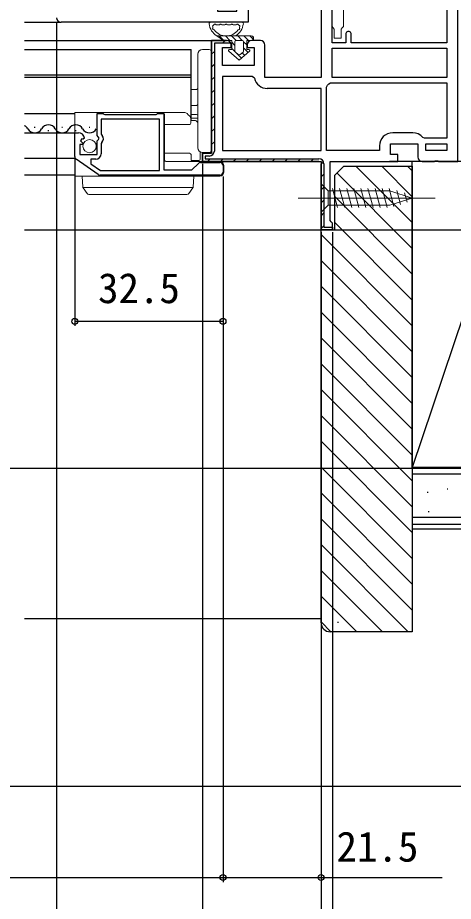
# Model space of a CAD drawing. Units: millimetres, scale not verified. Extents: x -525 to 525, y -783 to 778.
# Drawn here: x 78.5 to 174, y -549.7 to -356.2 of the extents above; entities that cross this region are included whole.
import ezdxf
from ezdxf.enums import TextEntityAlignment as Align

# ---------------------------------------------------------------- set-up
doc = ezdxf.new("R2010")
doc.units = ezdxf.units.MM
doc.header["$LTSCALE"] = 4
for name, color, linetype in [('0-3_YKK_11', 7, 'Continuous'), ('0-4_YKK_12', 2, 'Continuous'), ('0-7_YKK_D', 6, 'Continuous'), ('0-9_YSS_K', 3, 'Continuous'), ('0-A_YSS_KE', 3, 'Continuous')]:
    doc.layers.add(name, color=color, linetype=linetype)
doc.layers.add('0-5_YKK_13', color=4, linetype='Continuous', lineweight=18)
doc.styles.add('ＭＳ ゴシック', font='')
doc.styles.get('ＭＳ ゴシック').set_extended_font_data('MS Gothic')

msp = doc.modelspace()

# ---------------------------------------------------------------- linework, layer by layer
at = {"layer": '0-3_YKK_11'}
for p, q in [((123.375, -361.8), (123.975, -361.2)), ((131.697, -361.2), (129.797, -361.2)), ((120.997, -364.178), (121.597, -363.578)), ((120.997, -367.007), (121.597, -366.407)), ((120.997, -369.835), (121.597, -369.235)), ((146.708, -370.676), (147.089, -370.5)), ((120.997, -372.664), (121.597, -372.064)), ((120.997, -375.492), (121.597, -374.892)), ((120.997, -378.321), (121.597, -377.721)), ((120.997, -381.149), (121.597, -380.549)), ((165.097, -381.4), (160.697, -381.4)), ((120.997, -383.977), (121.597, -383.377)), ((96.116, -390.574), (91.296, -387.209)), ((118.587, -387.9), (122.797, -387.9)), ((120.103, -387.7), (120.703, -387.1)), ((122.931, -387.7), (123.531, -387.1)), ((123.497, -388.6), (123.497, -390)), ((125.759, -387.7), (126.359, -387.1)), ((128.588, -387.7), (129.188, -387.1)), ((131.416, -387.7), (132.016, -387.1)), ((134.245, -387.7), (134.845, -387.1)), ((137.073, -387.7), (137.673, -387.1)), ((139.902, -387.7), (140.502, -387.1)), ((142.73, -387.7), (143.33, -387.1)), ((144.997, -388.262), (145.503, -387.756)), ((122.797, -390.7), (96.517, -390.7)), ((144.997, -391.09), (145.597, -390.49)), ((144.997, -393.919), (145.597, -393.319)), ((144.997, -396.747), (145.597, -396.147)), ((144.997, -399.575), (145.597, -398.975)), ((145.028, -402.373), (145.597, -401.804))]:
    msp.add_line(p, q, dxfattribs=at)
for points in [[(128.997, -299.2), (128.997, -340.2), (126.497, -340.2), (126.497, -337.2), (122.297, -337.2), (122.297, -354.8), (126.497, -354.8), (126.497, -353.2), (128.997, -353.2), (128.997, -357.2), (87.997, -357.2)], [(172.597, -317.3), (172.597, -361.7), (151.597, -361.7), (151.597, -359.8)], [(144.997, -318.6), (144.997, -369.3), (132.697, -369.3), (132.697, -362.2)], [(150.397, -359.8), (150.397, -361.7), (147.397, -361.7), (147.397, -318.1), (150.397, -318.1), (150.397, -320)], [(167.197, -387.7), (169.838, -387.7), (170.022, -387.58), (170.572, -387.58), (170.755, -387.7), (174.997, -387.7), (174.997, -336.7), (200.097, -336.7), (200.597, -337.2), (201.097, -337.7), (202.997, -337.7), (202.997, -334.3), (174.997, -334.3)], [(124.297, -361.2), (120.997, -361.2), (120.997, -385.9), (118.997, -385.9), (118.997, -387.7), (144.997, -387.7), (144.997, -402.7), (147.497, -402.7), (147.497, -401.2), (147.247, -400.904), (146.997, -400.608), (146.997, -387.7), (161.797, -387.7), (161.797, -386.2), (160.197, -386.2), (160.197, -383.8), (166.197, -383.8), (166.197, -386.7)], [(144.497, -387.7), (118.997, -387.7), (118.997, -385.9), (120.997, -385.9), (120.997, -361.2), (124.297, -361.2)], [(125.213, -361.8), (121.597, -361.8), (121.597, -385.4)], [(128.797, -362.2), (128.797, -362.7), (130.297, -362.7), (130.297, -366.7), (123.397, -366.7), (123.397, -362.7), (125.297, -362.7), (125.297, -362.2)], [(130.378, -369.482), (129.892, -369.1), (123.397, -369.1), (123.397, -385.3)], [(157.797, -384.3), (157.797, -385.3), (146.197, -385.3), (146.197, -371.392), (146.373, -371.011)], [(147.089, -370.5), (172.597, -370.5), (172.597, -382.6), (167.689, -382.6), (167.306, -382.422)], [(123.397, -385.3), (144.997, -385.3), (144.997, -371.7), (133.197, -371.7)], [(93.096, -382.582), (92.845, -382.793), (92.526, -382.708), (92.256, -383.176), (92.833, -383.753), (92.73, -384), (92.097, -384), (92.097, -386.2), (95.897, -386.2), (95.897, -383.2), (96.197, -382.9), (96.35, -382.571), (95.897, -382.031), (95.897, -377.2), (97.224, -377.2), (97.397, -377.3), (97.57, -377.4), (108.824, -377.4), (108.997, -377.3), (109.17, -377.2), (110.497, -377.2), (110.497, -389.5), (116.697, -389.5), (118.092, -388.105)], [(96.611, -389.7), (109.597, -389.7), (109.597, -378.4), (96.797, -378.4), (96.797, -381.704), (97.039, -381.993)], [(90.997, -386.635), (90.997, -381.4), (91.801, -381.4)], [(96.904, -383.543), (96.797, -383.772), (96.797, -386)], [(120.497, -386.5), (119.597, -386.5), (119.597, -387.1), (144.497, -387.1)], [(95.597, -387.2), (94.497, -387.2), (94.497, -388.224), (96.611, -389.7)], [(145.597, -388.2), (145.597, -402.1), (147.497, -402.1), (147.497, -402.7), (144.997, -402.7), (144.997, -388.2)]]:
    msp.add_lwpolyline(points, dxfattribs=at)
for points in [[(147.397, -362.9), (172.597, -362.9), (172.597, -369.3), (147.397, -369.3)], [(172.597, -385.3), (167.997, -385.3), (167.997, -383.8), (172.597, -383.8)]]:
    msp.add_lwpolyline(points, close=True, dxfattribs=at)
for centre, radius, start, end in [((87.997, -356.2), 1, 180.00001, 269.99999), ((150.997, -359.8), 0.6, 359.99999, 180.00001), ((124.297, -362.2), 1, 0.00001, 89.99999), ((124.297, -362.2), 1, 23.57819, 89.99998), ((129.797, -362.2), 1, 90.00001, 179.99999), ((131.697, -362.2), 1, 0.00001, 89.99999), ((133.197, -368.8), 2.9, 193.60896, 269.99999), ((144.497, -368.8), 2.9, 310.32022, 319.67978), ((91.801, -382.7), 1.3, 5.2159, 90.00002), ((96.197, -382.7), 1.1, 310.00519, 40.00001), ((160.697, -384.3), 2.9, 90.00001, 179.99999), ((165.097, -384.3), 2.9, 40.36099, 89.99999), ((91.697, -386.635), 0.7, 180.00002, 235.08063), ((95.597, -386), 1.2, 270.00001, 359.99999), ((120.497, -385.4), 1.1, 270.00001, 359.99999), ((167.197, -386.7), 1, 180.00001, 269.99999), ((118.587, -388.6), 0.7, 89.99997, 134.99996), ((122.797, -388.6), 0.7, 0.00001, 89.99999), ((144.497, -388.2), 1.1, 0.00001, 89.99999), ((96.517, -390), 0.7, 235.08065, 270.00008), ((122.797, -390), 0.7, 270.00001, 359.99999)]:
    msp.add_arc(centre, radius, start, end, dxfattribs=at)
at = {"layer": '0-4_YKK_12'}
for p, q in [((79.977, -357.2), (87.997, -357.2)), ((79.977, -361.2), (121.497, -361.2)), ((79.977, -363.2), (116.497, -363.2)), ((116.497, -378.7), (116.497, -363.2)), ((79.977, -368.7), (116.497, -368.7)), ((79.977, -369.2), (116.497, -369.2)), ((79.977, -377.2), (90.997, -377.2)), ((82.126, -380.182), (82.326, -380.182)), ((85.126, -380.942), (85.326, -380.942)), ((88.126, -380.182), (88.326, -380.182)), ((91.126, -380.942), (91.326, -380.942)), ((94.126, -380.182), (94.326, -380.182)), ((79.977, -381.4), (90.997, -381.4)), ((79.977, -387), (90.997, -387)), ((90.997, -390.7), (79.977, -390.7)), ((79.977, -402.7), (145.497, -402.7))]:
    msp.add_line(p, q, dxfattribs=at)
for centre, start, end in [((79.226, -381.4), 29.20254, 64.11252), ((82.226, -379.723), 209.20254, 330.79746), ((85.226, -381.4), 29.20254, 150.79746), ((88.226, -379.723), 209.20254, 330.79746), ((91.226, -381.4), 29.20254, 150.79746), ((94.226, -379.723), 209.20254, 330.79746)]:
    msp.add_arc(centre, 1.718, start, end, dxfattribs=at)
at = {"layer": '0-5_YKK_13'}
for p, q in [((120.733, -357.2), (127.661, -357.2)), ((122.133, -357.8), (122.565, -357.8)), ((123.365, -357.8), (123.797, -357.8)), ((124.597, -357.8), (125.029, -357.8)), ((125.829, -357.8), (126.261, -357.8)), ((129.698, -360.2), (122.147, -360.2)), ((123.675, -361.2), (122.675, -360.2)), ((123.597, -361.2), (125.397, -361.2)), ((123.597, -361.2), (125.397, -361.2)), ((125.022, -361.2), (124.022, -360.2)), ((126.369, -361.2), (125.369, -360.2)), ((125.397, -361.2), (125.397, -363.2)), ((125.397, -363.2), (125.397, -361.2)), ((126.097, -362.275), (125.397, -361.575)), ((126.097, -363.5), (126.097, -361.5)), ((126.097, -363.5), (126.097, -361.5)), ((126.397, -361.2), (127.697, -361.2)), ((126.397, -361.2), (127.697, -361.2)), ((127.716, -361.2), (126.716, -360.2)), ((128.697, -362.181), (127.997, -361.481)), ((127.997, -361.5), (127.997, -363.5)), ((127.997, -361.5), (127.997, -363.5)), ((129.063, -361.2), (128.063, -360.2)), ((128.697, -361.2), (129.697, -361.2)), ((128.697, -363.2), (128.697, -361.2)), ((128.697, -361.2), (129.697, -361.2)), ((128.697, -363.2), (128.697, -361.2)), ((130.14, -360.93), (129.41, -360.2)), ((120.497, -363.2), (118.997, -363.2)), ((120.997, -364.2), (120.997, -363.7)), ((124.768, -363.556), (127.047, -365.5)), ((127.047, -365.5), (124.768, -363.556)), ((125.397, -363.2), (124.899, -363.2)), ((124.899, -363.2), (125.397, -363.2)), ((126.097, -363.622), (125.397, -362.922)), ((126.852, -364.282), (126.202, -363.728)), ((126.852, -364.282), (126.202, -363.728)), ((127.548, -365.073), (126.208, -363.733)), ((127.047, -365.5), (129.326, -363.556)), ((127.047, -365.5), (129.326, -363.556)), ((127.891, -363.728), (127.241, -364.282)), ((127.241, -364.282), (127.891, -363.728)), ((129.002, -363.833), (127.997, -362.828)), ((129.195, -363.2), (128.697, -363.2)), ((128.697, -363.2), (129.195, -363.2)), ((117.997, -364.2), (117.997, -384.7)), ((120.997, -384.7), (120.997, -364.2)), ((128.275, -364.453), (127.707, -363.885)), ((117.702, -371.905), (116.497, -371.926)), ((117.702, -375.405), (116.497, -375.426)), ((90.997, -377), (90.997, -377.7)), ((94.102, -377), (90.997, -377)), ((94.102, -377), (95.092, -377)), ((95.092, -377), (109.997, -377)), ((115.113, -377), (109.997, -377)), ((115.891, -377.488), (115.608, -377.205)), ((90.997, -381.4), (90.997, -377.7)), ((110.697, -377.7), (110.697, -386.2)), ((116.21, -377.806), (115.891, -377.488)), ((116.423, -379.297), (116.415, -378.295)), ((117.386, -378.7), (116.418, -378.7)), ((116.497, -377.374), (117.702, -377.395)), ((116.497, -378.2), (117.697, -378.2)), ((117.997, -379.129), (117.581, -378.772)), ((117.697, -378.2), (117.997, -378.2)), ((110.697, -379.6), (116.123, -379.6)), ((90.997, -386.2), (90.997, -381.4)), ((120.997, -385.2), (120.997, -384.7)), ((90.997, -387.3), (90.997, -386.2)), ((116.184, -385.9), (110.697, -385.9)), ((110.697, -386.2), (110.697, -387.4)), ((116.494, -387.403), (116.484, -386.197)), ((118.479, -387.203), (118.494, -385.564)), ((118.997, -385.7), (120.497, -385.7)), ((90.997, -390.74), (90.997, -387.3)), ((110.997, -387.7), (122.797, -387.7)), ((116.511, -387.5), (118.179, -387.5)), ((118.997, -387.699), (118.997, -387.4)), ((123.697, -388.6), (123.697, -390)), ((90.997, -390.9), (90.997, -390.74)), ((96.478, -390.9), (90.997, -390.9)), ((122.797, -390.9), (96.478, -390.9)), ((144.997, -392.6), (144.997, -398.8)), ((144.997, -392.6), (146.547, -394.15)), ((116.93, -393.403), (92.763, -393.403)), ((92.801, -393.474), (92.813, -393.49)), ((92.813, -393.49), (93.692, -394.695)), ((116.002, -394.695), (116.88, -393.49)), ((116.88, -393.49), (116.892, -393.474)), ((160.081, -394.15), (146.547, -394.15)), ((146.547, -394.15), (146.547, -397.25)), ((148.632, -397.8), (147.506, -393.6)), ((150.185, -397.8), (149.059, -393.6)), ((151.738, -397.8), (150.612, -393.6)), ((153.291, -397.8), (152.165, -393.6)), ((154.844, -397.8), (153.718, -393.6)), ((156.396, -397.8), (155.271, -393.6)), ((157.949, -397.8), (156.824, -393.6)), ((159.502, -397.8), (158.377, -393.6)), ((160.986, -397.542), (159.93, -393.6)), ((164.997, -395.7), (160.081, -394.15)), ((162.418, -397.09), (161.604, -394.054)), ((163.85, -396.639), (163.3, -394.589)), ((94.096, -394.9), (94.5, -394.9)), ((139.997, -395.7), (169.997, -395.7)), ((164.997, -395.7), (160.081, -397.25)), ((144.997, -398.8), (146.547, -397.25)), ((146.547, -397.25), (160.081, -397.25))]:
    msp.add_line(p, q, dxfattribs=at)
msp.add_lwpolyline([(147.397, -321.142), (147.397, -358.158), (147.647, -358.454), (147.897, -358.75), (147.897, -360.7), (149.397, -360.7), (149.397, -358.75), (149.647, -358.454), (149.897, -358.158), (149.897, -321.142), (149.647, -320.846), (149.397, -320.55), (149.397, -318.6), (147.897, -318.6), (147.897, -320.55), (147.647, -320.846)], close=True, dxfattribs=at)
for points in [[(122.147, -360.2), (123.597, -361.2), (122.147, -360.2)], [(118.997, -387.4), (118.997, -387.101), (118.997, -385.7)], [(116.949, -393.315), (117.097, -390.9), (116.099, -390.9), (93.595, -390.9), (92.597, -390.9), (92.744, -393.315)], [(94.5, -394.9), (115.194, -394.9), (115.598, -394.9)]]:
    msp.add_lwpolyline(points, dxfattribs=at)
msp.add_circle((94.247, -384.351), 1.45, dxfattribs=at)
for centre, radius, start, end in [((120.733, -357.5), 0.3, 90, 188.20609), ((124.197, -357), 3.8, 188.20609, 237.36313), ((121.513, -358.1), 0.3, 110.02209, 202.28177), ((121.308, -357.536), 0.3, 290.02209, 328.16514), ((121.733, -357.8), 0.2, 36.8699, 148.16514), ((122.133, -357.5), 0.3, 216.8699, 270), ((122.565, -357.5), 0.3, 270, 323.1301), ((122.965, -357.8), 0.2, 36.8699, 143.1301), ((123.365, -357.5), 0.3, 216.8699, 270), ((123.797, -357.5), 0.3, 270, 323.1301), ((124.197, -357.8), 0.2, 36.8699, 143.1301), ((124.597, -357.5), 0.3, 216.8699, 270), ((125.029, -357.5), 0.3, 270, 323.1301), ((125.429, -357.8), 0.2, 36.8699, 143.1301), ((125.829, -357.5), 0.3, 216.8699, 270), ((124.197, -357), 3.8, 302.63687, 351.79391), ((126.261, -357.5), 0.3, 270, 323.1301), ((126.661, -357.8), 0.2, 31.83486, 143.1301), ((127.086, -357.536), 0.3, 211.83486, 249.97791), ((126.88, -358.1), 0.3, 337.71823, 69.97791), ((127.661, -357.5), 0.3, 351.79391, 90), ((121.425, -358.6), 0.2, 153.36701, 266.63299), ((124.197, -357), 3.2, 202.28177, 203.14776), ((120.978, -358.376), 0.3, 333.36701, 23.14776), ((121.396, -359.099), 0.3, 36.85224, 86.63299), ((124.197, -357), 3.2, 216.85224, 323.14776), ((126.997, -359.099), 0.3, 93.36701, 143.14776), ((126.968, -358.6), 0.2, 273.36701, 26.63299), ((127.415, -358.376), 0.3, 156.85224, 206.63299), ((124.197, -357), 3.2, 336.85224, 337.71823), ((126.397, -361.5), 0.3, 90, 180), ((126.397, -361.5), 0.3, 90, 180), ((127.697, -361.5), 0.3, 0, 90), ((127.697, -361.5), 0.3, 0, 90), ((129.697, -360.7), 0.5, 270, 90.11459), ((129.697, -360.7), 0.5, 270.00002, 270.11467), ((129.698, -360.7), 0.5, 270.11462, 89.88538), ((118.997, -364.2), 1, 90, 180), ((120.497, -363.7), 0.5, 0, 90), ((124.899, -363.402), 0.202, 90.00003, 229.53622), ((124.899, -363.402), 0.202, 90, 229.53619), ((126.397, -363.5), 0.3, 180, 229.53619), ((126.397, -363.5), 0.3, 180, 229.53619), ((127.697, -363.5), 0.3, 310.46381, 0), ((127.697, -363.5), 0.3, 310.46381, 0), ((129.195, -363.402), 0.202, 310.46381, 90), ((129.195, -363.402), 0.202, 310.46381, 90), ((127.047, -364.054), 0.3, 229.53619, 310.46381), ((127.047, -364.054), 0.3, 229.53619, 310.46381), ((117.697, -371.605), 0.3, 271, 0), ((117.697, -375.105), 0.3, 271, 0), ((109.997, -377.7), 0.7, 0, 90), ((115.113, -377.7), 0.7, 45, 90), ((116.123, -379.3), 0.3, 270, 0.5), ((115.715, -378.301), 0.7, 0.5, 45), ((117.386, -379), 0.3, 49.39871, 90), ((117.697, -377.695), 0.3, 0, 89), ((118.997, -384.7), 1, 180, 270), ((116.184, -386.2), 0.3, 0.5, 90), ((116.184, -386.2), 0.3, 0.5, 90), ((120.497, -385.2), 0.5, 270, 0), ((110.997, -387.4), 0.3, 180, 270), ((116.794, -387.4), 0.3, 180.5, 270), ((118.179, -387.2), 0.3, 270, 359.5), ((122.797, -388.6), 0.9, 0, 90), ((122.797, -390), 0.9, 270, 0), ((93.044, -393.297), 0.3, 183.5, 216.09486), ((94.096, -394.4), 0.5, 216.09486, 270), ((115.598, -394.4), 0.5, 270, 323.90514), ((116.65, -393.297), 0.3, 323.90514, 356.5)]:
    msp.add_arc(centre, radius, start, end, dxfattribs=at)
at = {"layer": '0-7_YKK_D'}
for p, q in [((86.997, -357.2), (86.997, -585.512)), ((90.997, -387.2), (90.997, -423.7)), ((119, -388.2), (119, -585.512)), ((119, -388.2), (119, -585.512)), ((119, -388.2), (119, -565.512)), ((123.497, -391), (123.497, -545.512)), ((123.497, -391), (123.497, -423.7)), ((123.497, -391), (123.497, -545.512)), ((144.997, -403.2), (144.997, -585.512)), ((144.997, -403.2), (144.997, -605.512)), ((144.997, -403.2), (144.997, -605.512)), ((145, -403.2), (145, -585.512)), ((145, -403.2), (145, -545.512)), ((147.25, -402.7), (244, -402.7)), ((147.254, -402.7), (244.004, -402.7)), ((147.497, -403.2), (147.497, -585.512)), ((148.247, -402.7), (229.012, -402.7)), ((90.997, -422.7), (123.497, -422.7)), ((-27.619, -454.873), (229.012, -454.873)), ((-21.384, -524.512), (244.004, -524.512)), ((-123.5, -544.512), (123.497, -544.512))]:
    msp.add_line(p, q, dxfattribs=at)
msp.add_lwpolyline([(123.497, -544.512), (145, -544.512), (171.516, -544.512)], dxfattribs=at)
for centre in [(90.997, -422.7), (123.497, -422.7), (123.497, -544.512), (123.497, -544.512), (145, -544.512)]:
    msp.add_circle(centre, 0.637, dxfattribs=at)
at = {"layer": '0-9_YSS_K'}
for p, q in [((152.631, -388.7), (165, -401.069)), ((158.288, -388.7), (165, -395.412)), ((187.5, -387.7), (160, -387.7)), ((163.945, -388.7), (165, -389.755)), ((165, -454.7), (165, -387.7)), ((187.5, -387.7), (165, -454.7)), ((148.487, -390.213), (165, -406.726)), ((148, -395.383), (165, -412.383)), ((148, -401.04), (165, -418.04)), ((145, -403.696), (165, -423.696)), ((145, -409.353), (165, -429.353)), ((145, -415.01), (165, -435.01)), ((145, -420.667), (165, -440.667)), ((145, -426.324), (165, -446.324)), ((145, -431.981), (165, -451.981)), ((145, -437.638), (165, -457.638)), ((145, -443.294), (165, -463.294)), ((145, -448.951), (165, -468.951)), ((145, -454.608), (165, -474.608)), ((187.5, -454.7), (165, -454.7)), ((337.658, -456.2), (165, -456.2)), ((145, -460.265), (165, -480.265)), ((168.275, -460.148), (168.475, -460.148)), ((172.623, -459.414), (172.823, -459.414)), ((168.503, -464.359), (168.703, -464.359)), ((145, -465.922), (165, -485.922)), ((337.658, -465.7), (165, -465.7)), ((165.547, -465.605), (165.747, -465.605)), ((337.658, -468.2), (165, -468.2)), ((145, -471.579), (164.121, -490.7)), ((145, -477.236), (158.464, -490.7)), ((145, -482.892), (152.808, -490.7)), ((79.977, -487.8), (145, -487.8)), ((145, -488.549), (147.151, -490.7)), ((148.584, -488.605), (148.784, -488.605))]:
    msp.add_line(p, q, dxfattribs=at)
at = {"layer": '0-A_YSS_KE'}
for p, q in [((337.658, -454.7), (165, -454.7)), ((337.658, -467.2), (165, -467.2))]:
    msp.add_line(p, q, dxfattribs=at)
for points in [[(145, -488.7), (145, -402.7), (148, -402.7), (148, -390.7), (150, -388.7), (165, -388.7)], [(165, -388.7), (165, -490.7), (147, -490.7)]]:
    msp.add_lwpolyline(points, dxfattribs=at)
msp.add_arc((147, -488.7), 2, 180.00001, 269.99999, dxfattribs=at)

# ---------------------------------------------------------------- texts
at = {"layer": '0-7_YKK_D', "style": 'ＭＳ ゴシック'}
for s, p in [('32.5', (96.099, -420.7)), ('21.5', (148.385, -543.012))]:
    msp.add_text(s, height=6.598, dxfattribs=at).set_placement(p, align=Align.BOTTOM_LEFT)

doc.saveas('drawing.dxf')
